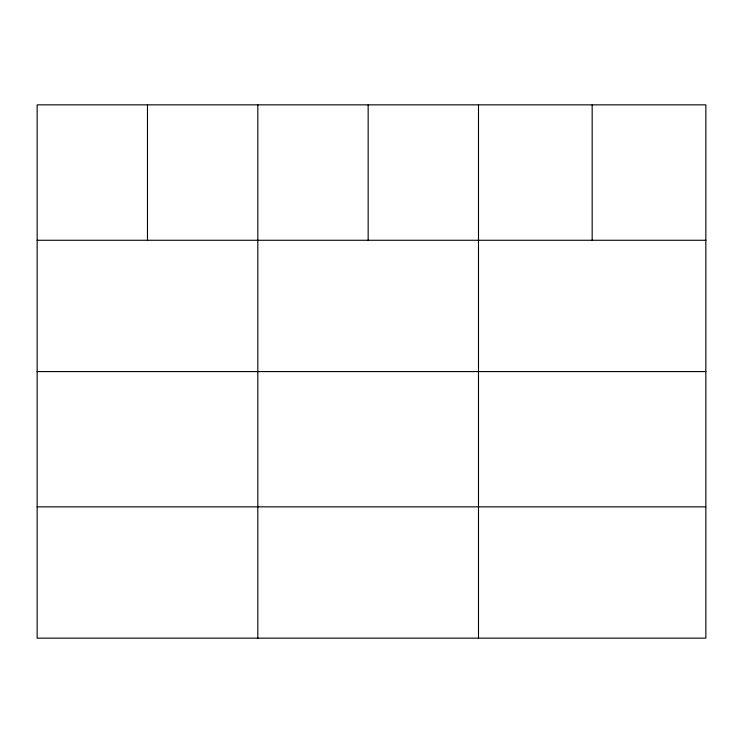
<?xml version="1.0" encoding="UTF-8"?>
<svg xmlns="http://www.w3.org/2000/svg" width="743" height="743" viewBox="0 0 743 743"><rect width="100%" height="100%" fill="white"/><g stroke="black" fill="none" stroke-linecap="round" stroke-linejoin="round"><path stroke-width="1.11" d="M705.85 371.574L705.85 104.847L37.15 104.847L37.15 638.153L705.85 638.153L705.85 371.574L37.15 371.574M37.15 240.268L705.85 240.268M37.15 506.856L705.85 506.856M592.171 104.847L592.171 240.268M478.492 104.847L478.492 638.153M368.156 104.847L368.156 240.268M257.821 104.847L257.821 638.153M147.486 104.847L147.486 240.268"/></g></svg>
